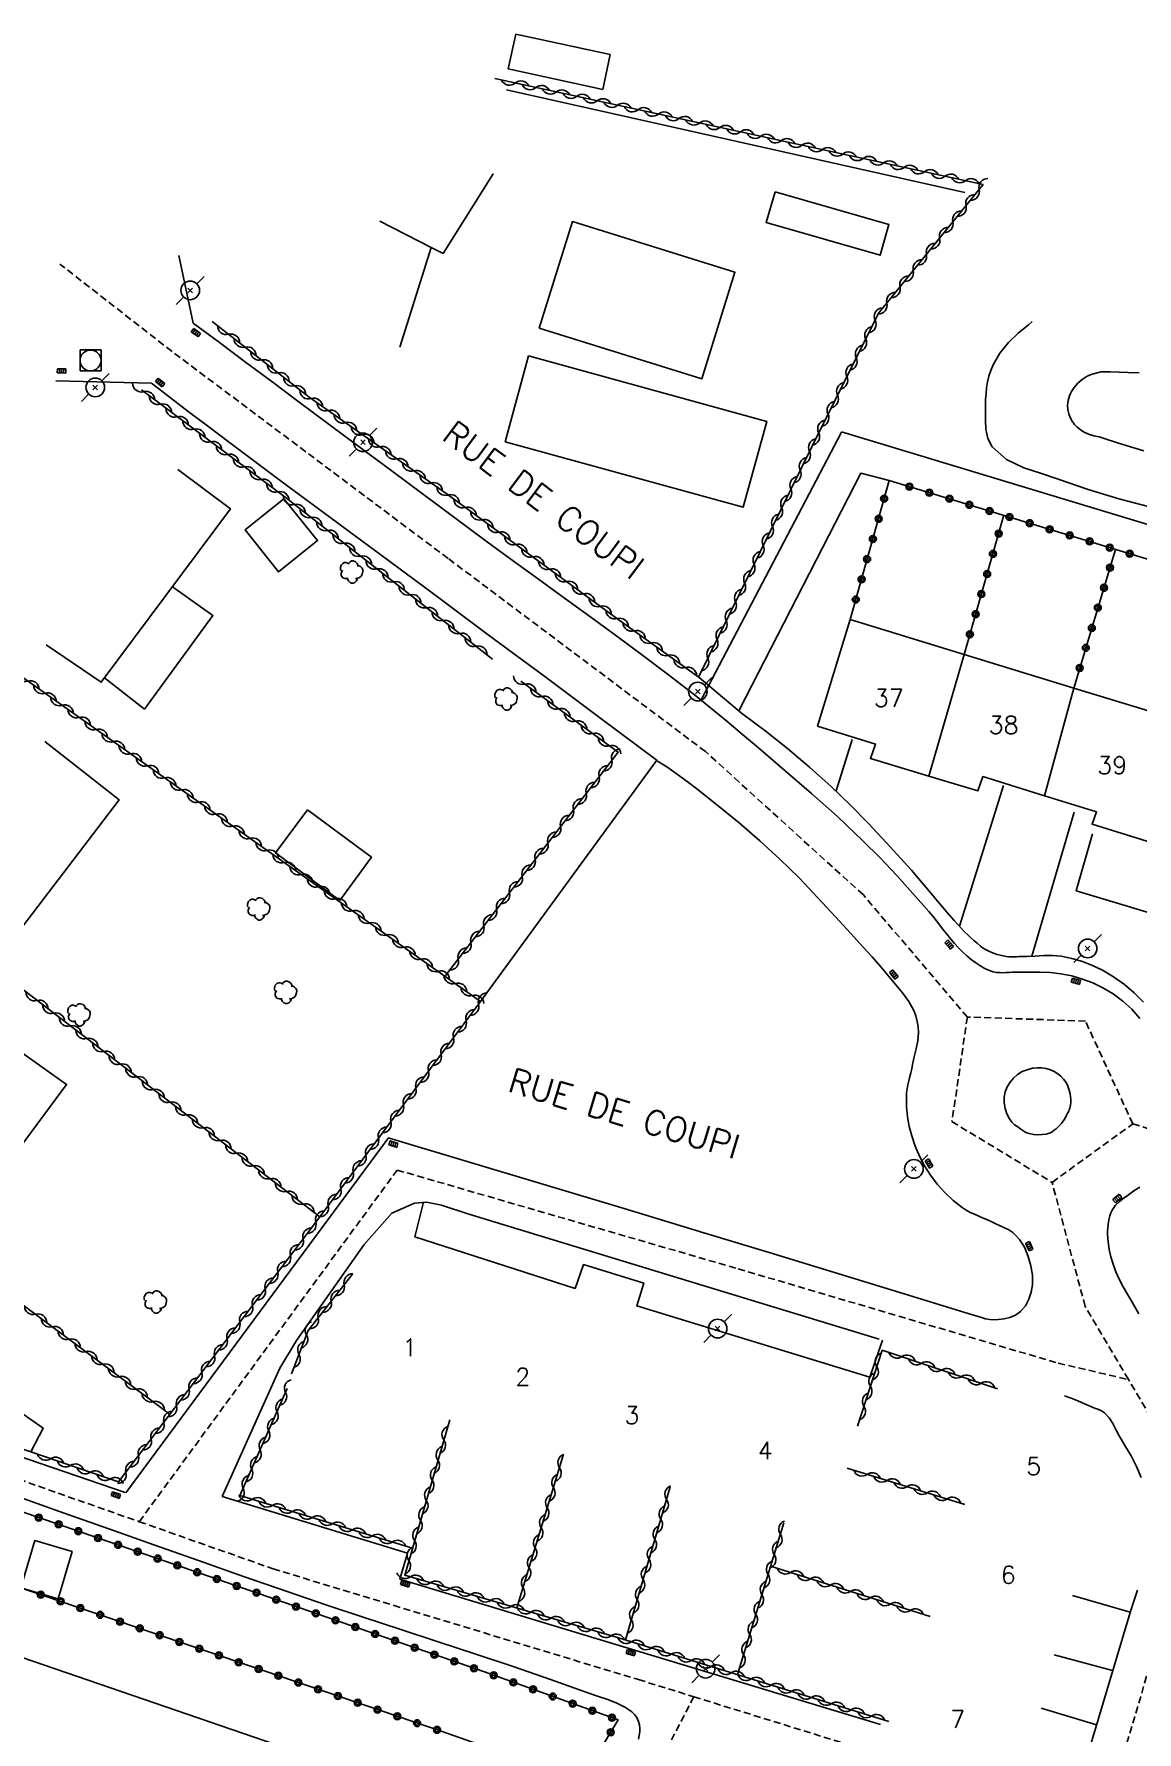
# Model space of a CAD drawing. Header units: millimetres. Extents: x 108019 to 109000, y 147057 to 148000.
# Drawn here: x 108788.8 to 108867.9, y 147486.6 to 147608.2 of the extents above; entities that cross this region are included whole.
import ezdxf
from ezdxf.enums import TextEntityAlignment as Align

# ---------------------------------------------------------------- set-up
doc = ezdxf.new("R2010")
doc.units = ezdxf.units.MM
doc.linetypes.add('DASHED', pattern=[0.75, 0.5, -0.25])
doc.layers.get('0').update_dxf_attribs({"linetype": 'CONTINUOUS'})
for name, color, linetype in [('W0001', 6, 'DASHED'), ('W0008', 7, 'CONTINUOUS'), ('W0014', 7, 'CONTINUOUS'), ('W0015', 2, 'CONTINUOUS'), ('W0017', 7, 'CONTINUOUS'), ('W0101', 7, 'CONTINUOUS'), ('W0104', 1, 'CONTINUOUS'), ('W0211', 2, 'CONTINUOUS'), ('W0214', 2, 'CONTINUOUS'), ('W0300', 7, 'CONTINUOUS'), ('W0310', 3, 'CONTINUOUS'), ('W0323', 7, 'CONTINUOUS'), ('W0330', 7, 'CONTINUOUS'), ('W0401', 7, 'CONTINUOUS'), ('W0420', 7, 'CONTINUOUS'), ('W0473', 7, 'CONTINUOUS'), ('W0989', 7, 'CONTINUOUS'), ('W0991', 7, 'CONTINUOUS'), ('W1102', 7, 'CONTINUOUS')]:
    doc.layers.add(name, color=color, linetype=linetype)
doc.styles.get("Standard").update_dxf_attribs({"font": 'romans.shx', "width": 0.85})

# ---------------------------------------------------------------- blocks, each defined once
blk = doc.blocks.new('T300')
for p, q in [((-0.8, 0.51), (-0.86, 0.34)), ((-0.86, 0.34), (-0.86, 0.17)), ((-0.86, 0.17), (-0.74, 0.06)), ((-0.69, 0.63), (-0.8, 0.51)), ((-0.8, -0.06), (-0.74, 0.06)), ((-0.74, 0.06), (-0.69, 0.11)), ((-0.57, 0.69), (-0.69, 0.63)), ((-0.46, 0.69), (-0.57, 0.69)), ((-0.29, 0.63), (-0.46, 0.69)), ((-0.29, 0.63), (-0.17, 0.74)), ((-0.23, 0.57), (-0.29, 0.63)), ((-0.17, 0.74), (-0.06, 0.8)), ((-0.06, 0.8), (0.06, 0.8)), ((0.06, 0.8), (0.23, 0.74)), ((0.23, 0.74), (0.34, 0.63)), ((0.34, 0.63), (0.4, 0.51)), ((0.46, 0.46), (0.34, 0.46)), ((0.4, 0.51), (0.4, 0.46)), ((0.57, 0.4), (0.46, 0.46)), ((0.57, 0.4), (0.69, 0.29)), ((0.69, 0.29), (0.74, 0.17)), ((0.74, 0.06), (0.69, -0.17)), ((0.74, 0.17), (0.74, 0.06)), ((-0.8, -0.17), (-0.8, -0.06)), ((-0.8, -0.23), (-0.8, -0.17)), ((-0.74, -0.34), (-0.8, -0.23)), ((-0.69, -0.4), (-0.74, -0.34)), ((-0.51, -0.46), (-0.69, -0.4)), ((-0.4, -0.46), (-0.51, -0.46)), ((-0.4, -0.46), (-0.34, -0.46)), ((-0.34, -0.46), (-0.34, -0.4)), ((-0.34, -0.51), (-0.34, -0.46)), ((-0.29, -0.63), (-0.34, -0.51)), ((-0.17, -0.74), (-0.29, -0.63)), ((-0.06, -0.8), (-0.17, -0.74)), ((0.06, -0.8), (-0.06, -0.8)), ((0.17, -0.74), (0.06, -0.8)), ((0.23, -0.69), (0.17, -0.74)), ((0.29, -0.46), (0.23, -0.46)), ((0.29, -0.63), (0.23, -0.69)), ((0.46, -0.4), (0.29, -0.46)), ((0.34, -0.51), (0.29, -0.63)), ((0.34, -0.51), (0.34, -0.46)), ((0.57, -0.34), (0.46, -0.4)), ((0.63, -0.29), (0.57, -0.34)), ((0.69, -0.17), (0.63, -0.29))]:
    blk.add_line(p, q)
blk = doc.blocks.new('T420')
for p, q in [((0.75, 0.75), (-0.75, 0.75)), ((-0.75, 0.75), (-0.75, -0.75)), ((0.75, 0.75), (0.75, -0.75)), ((0.75, -0.75), (-0.75, -0.75))]:
    blk.add_line(p, q)
blk.add_ellipse((0, 0), major_axis=(-0.53, 0.53), ratio=1, start_param=3.926991, end_param=10.210176)
blk = doc.blocks.new('T401')
for p, q in [((-0.3, 0.3), (0, 0.3)), ((-0.3, -0.25), (-0.3, 0.3)), ((-0.3, 0.15), (0, 0.15)), ((-0.3, 0), (0, 0)), ((0, 0.3), (0, -0.25)), ((-0.3, -0.15), (0, -0.15)), ((-0.3, -0.25), (-0.3, -0.3)), ((-0.3, -0.3), (0, -0.3)), ((0, -0.3), (0, -0.25))]:
    blk.add_line(p, q)
blk = doc.blocks.new('T473')
for p, q in [((-0.166667, 0.166667), (0.166667, -0.166667)), ((-0.166667, -0.166667), (0.166667, 0.166667)), ((0.500001, 0.500001), (1.000002, 1.000002)), ((-1.000002, -1.000002), (-0.500001, -0.500001))]:
    blk.add_line(p, q)
blk.add_ellipse((0, 0), major_axis=(0.471405, 0.471405), ratio=1, start_param=5.4977871438, end_param=11.780972451)
blk = doc.blocks.new('t323o')
at = {"color": 0, "linetype": 'Continuous'}
for radius in [0.25, 0.15]:
    blk.add_circle((0, 0), radius, dxfattribs=at)
blk = doc.blocks.new('t310o')
at = {"color": 0, "linetype": 'Continuous'}
for centre, start, end in [((-0.5, 0.38), 216.8699, 323.1304), ((0.5, -0.37), 36.8699, 143.1303)]:
    blk.add_arc(centre, 0.625, start, end, dxfattribs=at)

msp = doc.modelspace()

# ---------------------------------------------------------------- linework, layer by layer
at = {"layer": 'W0001'}
for points in [[(108855.72, 147537.77), (108848.27, 147546.51), (108836.96, 147556.78), (108818.52, 147570.61), (108798.74, 147585.43), (108790.71, 147591.69)], [(108855.72, 147537.77), (108854.62, 147530.28), (108861.79, 147525.93)], [(108867.57, 147530.12), (108864.18, 147537.48), (108855.72, 147537.77)], [(108861.79, 147525.93), (108867.57, 147530.12)], [(108867.57, 147530.12), (108887.18, 147523.95), (108920.6, 147513.32), (108951.45, 147504.3), (108965.35, 147500.03), (108956.63, 147468.45), (108949.62, 147445.96), (108944.86, 147430.79), (108923.21, 147437.27), (108899.5, 147444.14), (108900.08, 147445.42)], [(108796.39, 147501.63), (108814.87, 147526.81), (108839.29, 147519.74), (108862.23, 147512.98), (108867.26, 147511.81)], [(108867.26, 147511.81), (108864.16, 147517.05), (108861.79, 147525.93)], [(108737.84, 147522.52), (108743.48, 147520.36), (108758.24, 147515.14), (108782.1, 147506.65), (108796.39, 147501.63)], [(108872.3, 147503.3), (108867.26, 147511.81)], [(108865.47, 147480), (108872.3, 147503.3)], [(108796.39, 147501.63), (108805.98, 147498.25), (108832.15, 147490.32), (108836.12, 147489.09)], [(108815.58, 147441.7), (108821.48, 147461.19), (108831.75, 147480.67), (108836.12, 147489.09)], [(108836.12, 147489.09), (108865.47, 147480)]]:
    msp.add_lwpolyline(points, dxfattribs=at)
at = {"layer": 'W0008'}
for points in [[(108800.25, 147587.47), (108799.23, 147592.31)], [(108833.53, 147556.1), (108834.25, 147555.63), (108834.95, 147555.14), (108835.65, 147554.63), (108836.34, 147554.11), (108837.87, 147552.9), (108839.38, 147551.67), (108840.85, 147550.4), (108842.29, 147549.08), (108843.67, 147547.73), (108844.99, 147546.33), (108846.3, 147544.91), (108847.6, 147543.49), (108848.24, 147542.79), (108848.89, 147542.09), (108849.52, 147541.37), (108850.13, 147540.64), (108850.6, 147540.07), (108851.08, 147539.5), (108851.52, 147538.89), (108851.88, 147538.23), (108852.02, 147537.85), (108852.13, 147537.46), (108852.19, 147537.06), (108852.21, 147536.66), (108852.18, 147536.07), (108852.06, 147535.49), (108851.92, 147534.93), (108851.79, 147534.36), (108851.74, 147534.07), (108851.67, 147533.78), (108851.6, 147533.5), (108851.52, 147533.21), (108851.46, 147532.92), (108851.4, 147532.63), (108851.36, 147532.33), (108851.35, 147532.04), (108851.36, 147531.33), (108851.43, 147530.63), (108851.56, 147529.94), (108851.74, 147529.26), (108851.99, 147528.52), (108852.3, 147527.8), (108852.66, 147527.11), (108853.07, 147526.45), (108853.57, 147525.8), (108854.11, 147525.2), (108854.71, 147524.64), (108855.35, 147524.14), (108855.63, 147523.95), (108855.93, 147523.78), (108856.23, 147523.64), (108856.54, 147523.5), (108856.85, 147523.37), (108857.16, 147523.24), (108857.47, 147523.11), (108857.77, 147522.96), (108858.08, 147522.82), (108858.39, 147522.68), (108858.7, 147522.53), (108858.98, 147522.33), (108859.23, 147522.1), (108859.46, 147521.84), (108859.66, 147521.55), (108859.83, 147521.24), (108860.09, 147520.62), (108860.28, 147519.96), (108860.39, 147519.28), (108860.38, 147518.59), (108860.29, 147518.07), (108860.13, 147517.57), (108859.88, 147517.09), (108859.53, 147516.68), (108859.17, 147516.43), (108858.77, 147516.26), (108858.35, 147516.16), (108857.93, 147516.11), (108857.63, 147516.09), (108857.32, 147516.11), (108857.02, 147516.16), (108856.73, 147516.26)], [(108814.25, 147529.11), (108795.42, 147503.69)], [(108855.55, 147516.61), (108850.88, 147518.05), (108846.2, 147519.48), (108841.53, 147520.9), (108836.85, 147522.32), (108831.2, 147524.03), (108825.54, 147525.73), (108819.88, 147527.42), (108814.22, 147529.11)], [(108868, 147516.52), (108867.72, 147517.02), (108867.44, 147517.51), (108867.15, 147518), (108866.87, 147518.5), (108866.61, 147519), (108866.37, 147519.52), (108866.17, 147520.06), (108866.01, 147520.59), (108865.88, 147521.13), (108865.8, 147521.68), (108865.77, 147522.23), (108865.77, 147522.45), (108865.78, 147522.67), (108865.8, 147522.89), (108865.83, 147523.11), (108865.87, 147523.33), (108865.93, 147523.54), (108866, 147523.75), (108866.1, 147523.95), (108866.34, 147524.29), (108866.63, 147524.57), (108866.95, 147524.81), (108867.27, 147525.04), (108867.66, 147525.32), (108868.07, 147525.59)], [(108802.33, 147503.43), (108806.47, 147512.62), (108807.65, 147514.61), (108812.5, 147521.48), (108814.48, 147523.72), (108816.11, 147524.43), (108816.98, 147524.52), (108818.04, 147524.29), (108819.94, 147523.68)], [(108819.94, 147523.68), (108849.41, 147514.7)], [(108795.39, 147503.72), (108788.41, 147506.1), (108781.44, 147508.51), (108774.47, 147510.93), (108767.51, 147513.36), (108761.74, 147515.39), (108755.97, 147517.44), (108750.21, 147519.49), (108744.45, 147521.56)], [(108856.73, 147516.26), (108855.55, 147516.61)], [(108862.68, 147510.65), (108863.16, 147510.47), (108863.64, 147510.28), (108864.11, 147510.07), (108864.58, 147509.87), (108864.83, 147509.77), (108865.08, 147509.68), (108865.33, 147509.57), (108865.55, 147509.42), (108865.88, 147509.06), (108866.14, 147508.65), (108866.36, 147508.23), (108866.58, 147507.82), (108867.01, 147507.09), (108867.45, 147506.35), (108867.84, 147505.59), (108868.17, 147504.8)], [(108787.8, 147503.39), (108791.01, 147502.25), (108794.22, 147501.11), (108797.43, 147499.97), (108800.64, 147498.84), (108803.85, 147497.71), (108807.07, 147496.6), (108809.75, 147495.68), (108812.43, 147494.79), (108815.12, 147493.91), (108817.81, 147493.03), (108820.5, 147492.15), (108823.19, 147491.25), (108825.86, 147490.33), (108828.53, 147489.37), (108829.21, 147489.14), (108829.89, 147488.92), (108830.57, 147488.65), (108831.22, 147488.32), (108831.45, 147488.17), (108831.69, 147488), (108831.9, 147487.8), (108832.07, 147487.56), (108832.17, 147487.33), (108832.23, 147487.08), (108832.25, 147486.82), (108832.25, 147486.57), (108832.17, 147486.06)], [(108849.49, 147487.11), (108815.06, 147497.52), (108815.6, 147499.37), (108802.33, 147503.43)], [(108867.9, 147496.73), (108867.65, 147495.93), (108867.38, 147495.13)], [(108867.38, 147495.13), (108864.01, 147483.86)]]:
    msp.add_lwpolyline(points, dxfattribs=at)
at = {"layer": 'W0014'}
for points in [[(108868.09, 147537.67), (108867.51, 147538.33), (108866.87, 147538.91), (108866.16, 147539.42), (108865.43, 147539.87), (108864.71, 147540.22), (108863.97, 147540.49), (108863.21, 147540.71), (108862.43, 147540.87), (108861.67, 147540.96), (108860.91, 147540.99), (108860.14, 147540.98), (108859.38, 147540.98), (108859.16, 147540.98), (108858.93, 147540.98), (108858.71, 147540.96), (108858.48, 147540.95), (108858.25, 147540.94), (108858.02, 147540.95), (108857.79, 147540.97), (108857.57, 147541.01), (108857.23, 147541.12), (108856.92, 147541.28), (108856.62, 147541.45), (108856.33, 147541.64), (108856, 147541.89), (108855.68, 147542.15), (108855.38, 147542.43), (108855.09, 147542.72), (108854.8, 147543.03), (108854.53, 147543.35), (108854.27, 147543.67), (108854.01, 147544), (108853.75, 147544.34), (108853.5, 147544.67), (108853.24, 147545), (108852.97, 147545.32), (108851.82, 147546.62), (108850.66, 147547.91), (108849.47, 147549.17), (108848.24, 147550.4), (108846.42, 147552.12), (108844.55, 147553.78), (108842.66, 147555.41), (108840.76, 147557.04), (108839.62, 147558.01), (108838.48, 147558.97), (108837.33, 147559.92), (108836.16, 147560.85), (108834.32, 147562.27), (108832.47, 147563.67), (108830.61, 147565.04), (108828.74, 147566.41), (108826.86, 147567.77), (108824.99, 147569.13), (108823.11, 147570.49), (108821.25, 147571.86), (108817.87, 147574.36), (108814.5, 147576.87), (108811.13, 147579.37), (108807.76, 147581.88), (108805.88, 147583.28), (108804, 147584.67), (108802.13, 147586.07), (108800.25, 147587.47)], [(108790.42, 147583.34), (108797.24, 147583.17)], [(108797.27, 147583.17), (108798.64, 147582.12), (108800, 147581.07), (108801.38, 147580.03), (108802.75, 147578.99), (108804.57, 147577.63), (108806.39, 147576.27), (108808.22, 147574.91), (108810.05, 147573.56), (108811.88, 147572.21), (108813.71, 147570.86), (108815.54, 147569.51), (108817.37, 147568.16), (108821.4, 147565.15), (108825.44, 147562.15), (108829.47, 147559.14), (108833.5, 147556.13)], [(108846.71, 147579.66), (108836.64, 147560.49)], [(108846.71, 147579.67), (108885.22, 147568.03), (108885.46, 147567.73), (108885.49, 147567.13), (108885.07, 147565.07), (108883.37, 147558.85), (108882.77, 147556.49)], [(108839.38, 147559.75), (108848.08, 147576.71), (108850.13, 147576.2)], [(108839.53, 147559.52), (108836.5, 147562.09)], [(108868.34, 147538.84), (108867.68, 147539.51), (108866.97, 147540.11), (108866.2, 147540.65), (108865.4, 147541.13), (108864.69, 147541.47), (108863.96, 147541.75), (108863.21, 147541.96), (108862.44, 147542.12), (108861.82, 147542.18), (108861.2, 147542.17), (108860.58, 147542.13), (108859.96, 147542.11), (108859.78, 147542.11), (108859.6, 147542.1), (108859.42, 147542.1), (108859.24, 147542.09), (108859.06, 147542.08), (108858.88, 147542.08), (108858.69, 147542.09), (108858.51, 147542.11), (108858.18, 147542.17), (108857.85, 147542.26), (108857.52, 147542.36), (108857.21, 147542.5), (108856.93, 147542.66), (108856.67, 147542.85), (108856.43, 147543.05), (108856.18, 147543.26), (108855.95, 147543.46), (108855.73, 147543.67), (108855.52, 147543.88), (108855.31, 147544.1), (108854.77, 147544.68), (108854.25, 147545.27), (108853.74, 147545.87), (108853.24, 147546.47), (108852.74, 147547.08), (108852.23, 147547.68), (108851.72, 147548.28), (108851.2, 147548.86), (108849.93, 147550.25), (108848.65, 147551.62), (108847.33, 147552.97), (108845.97, 147554.27), (108844.42, 147555.66), (108842.83, 147556.99), (108841.2, 147558.28), (108839.53, 147559.52)], [(108833.47, 147556.16), (108820.84, 147538.89)]]:
    msp.add_lwpolyline(points, dxfattribs=at)
at = {"layer": 'W0015'}
msp.add_lwpolyline([(108861.39, 147529.39), (108861.51, 147529.42), (108861.61, 147529.46), (108861.72, 147529.51), (108861.82, 147529.57), (108861.95, 147529.66), (108862.09, 147529.77), (108862.21, 147529.88), (108862.33, 147530), (108862.46, 147530.14), (108862.57, 147530.3), (108862.68, 147530.46), (108862.78, 147530.63), (108862.83, 147530.73), (108862.88, 147530.83), (108862.93, 147530.92), (108862.98, 147531.02), (108863.02, 147531.13), (108863.06, 147531.23), (108863.09, 147531.34), (108863.11, 147531.45), (108863.13, 147531.65), (108863.13, 147531.86), (108863.12, 147532.06), (108863.08, 147532.26), (108863.01, 147532.54), (108862.91, 147532.81), (108862.79, 147533.08), (108862.62, 147533.32), (108862.43, 147533.53), (108862.2, 147533.71), (108861.95, 147533.86), (108861.69, 147533.98), (108861.37, 147534.08), (108861.05, 147534.13), (108860.72, 147534.14), (108860.39, 147534.1), (108860.01, 147534), (108859.66, 147533.86), (108859.32, 147533.66), (108859.03, 147533.4), (108858.78, 147533.11), (108858.58, 147532.78), (108858.44, 147532.42), (108858.37, 147532.04), (108858.36, 147531.63), (108858.42, 147531.23), (108858.55, 147530.84), (108858.73, 147530.47), (108858.9, 147530.25), (108859.11, 147530.06), (108859.33, 147529.9), (108859.55, 147529.75), (108859.69, 147529.65), (108859.84, 147529.56), (108859.99, 147529.48), (108860.15, 147529.42), (108860.46, 147529.36), (108860.77, 147529.33), (108861.08, 147529.35)], close=True, dxfattribs=at)
at = {"layer": 'W0017'}
for points in [[(108847.46, 147557.65), (108846.33, 147553.97)], [(108858.31, 147554.36), (108855.15, 147544.27)], [(108863.38, 147552.45), (108860.33, 147542.12)], [(108864.69, 147550.89), (108863.51, 147546.81), (108871, 147544.57), (108872.24, 147548.68)], [(108816.13, 147522.04), (108816.75, 147524.5)], [(108816.13, 147522.04), (108827.62, 147518.34), (108828.22, 147520.04), (108832.54, 147518.71), (108832.03, 147517.08), (108848.74, 147511.97), (108849.64, 147514.63)], [(108863.26, 147496.35), (108867.39, 147495.15)], [(108861.93, 147492.1), (108866.13, 147490.96)], [(108861, 147488.27), (108864.97, 147487.07)]]:
    msp.add_lwpolyline(points, dxfattribs=at)
at = {"layer": 'W0101'}
for points in [[(108815.07, 147585.75), (108817.3, 147592.89), (108813.63, 147594.76), (108813.63, 147594.76), (108813.63, 147594.76)], [(108799.15, 147576.97), (108802.92, 147574.16), (108793.67, 147561.74), (108789.72, 147564.42)], [(108852.97, 147555.02), (108848.77, 147556.29), (108849.13, 147557.32), (108844.99, 147558.6), (108847.32, 147566.23)], [(108847.32, 147566.23), (108855.49, 147563.73)], [(108855.49, 147563.73), (108863.34, 147561.33)], [(108863.34, 147561.33), (108871.21, 147558.93)], [(108783.19, 147547.12), (108787.67, 147543.77), (108794.96, 147553.32), (108789.62, 147557.5)], [(108861.24, 147553.62), (108856.84, 147554.99), (108856.48, 147553.96), (108852.97, 147555.02)], [(108868.88, 147550.27), (108864.66, 147551.59), (108864.97, 147552.47), (108861.24, 147553.62)]]:
    msp.add_lwpolyline(points, dxfattribs=at)
at = {"layer": 'W0104'}
for points in [[(108823.37, 147608.17), (108830.14, 147606.7), (108829.6, 147604.2), (108822.83, 147605.67)], [(108841.94, 147596.86), (108850.1, 147594.52), (108849.47, 147592.32), (108841.31, 147594.67)], [(108825.05, 147587.1), (108836.69, 147583.47), (108839.07, 147591.11), (108827.43, 147594.74)], [(108822.6, 147578.97), (108839.67, 147574.28), (108841.36, 147580.43), (108824.29, 147585.12)], [(108806.76, 147574.88), (108809.15, 147571.89), (108806.36, 147569.66), (108803.97, 147572.65)], [(108808.44, 147552.62), (108813.04, 147549.21), (108810.75, 147546.11), (108806.15, 147549.52)], [(108788.62, 147506.63), (108780.22, 147509.41), (108782.71, 147513.07), (108789.51, 147508.32)], [(108790.59, 147496.11), (108791.58, 147499.49), (108788.9, 147500.28), (108787.91, 147496.89)]]:
    msp.add_lwpolyline(points, close=True, dxfattribs=at)
for points in [[(108818.17, 147592.44), (108821.75, 147598.16), (108821.75, 147598.16), (108821.75, 147598.16)], [(108818.17, 147592.44), (108817.3, 147592.89)], [(108796.77, 147559.82), (108801.67, 147566.52), (108798.76, 147568.58)], [(108796.77, 147559.82), (108793.9, 147562.05)], [(108784.52, 147523.97), (108791.18, 147532.95), (108787.7, 147535.42)]]:
    msp.add_lwpolyline(points, dxfattribs=at)
at = {"layer": 'W0211'}
msp.add_lwpolyline([(108868.37, 147578.31), (108867.42, 147578.61), (108866.47, 147578.9), (108865.53, 147579.2), (108865.16, 147579.31), (108864.78, 147579.4), (108864.4, 147579.52), (108864.05, 147579.68), (108863.81, 147579.84), (108863.59, 147580.01), (108863.4, 147580.21), (108863.23, 147580.44), (108863.09, 147580.7), (108862.98, 147580.98), (108862.91, 147581.28), (108862.9, 147581.58), (108862.91, 147581.76), (108862.94, 147581.93), (108862.98, 147582.1), (108863.04, 147582.26), (108863.11, 147582.42), (108863.19, 147582.57), (108863.28, 147582.71), (108863.38, 147582.86), (108863.64, 147583.16), (108863.95, 147583.43), (108864.3, 147583.66), (108864.67, 147583.82), (108865.3, 147583.97), (108865.95, 147583.98), (108866.59, 147583.95), (108867.21, 147583.92), (108868.04, 147583.91)], dxfattribs=at)
at = {"layer": 'W0214'}
msp.add_lwpolyline([(108868.77, 147574.3), (108866.57, 147574.89), (108864.38, 147575.54), (108862.23, 147576.3), (108861.04, 147576.7), (108859.77, 147577.09), (108858.53, 147577.69), (108857.51, 147578.61), (108857.19, 147579.21), (108857.05, 147579.87), (108857.03, 147580.52), (108857.02, 147581.15), (108857.02, 147581.57), (108857.03, 147581.99), (108857.06, 147582.41), (108857.1, 147582.83), (108857.17, 147583.25), (108857.27, 147583.67), (108857.4, 147584.08), (108857.56, 147584.47), (108858.05, 147585.32), (108858.66, 147586.07), (108859.35, 147586.74), (108860.1, 147587.35), (108860.37, 147587.59)], dxfattribs=at)
at = {"layer": 'W0300'}
msp.add_lwpolyline([(108822.71, 147604.16), (108855.54, 147596.83)], dxfattribs=at)
at = {"layer": 'W0310'}
for points in [[(108856.86, 147597.39), (108821.87, 147604.98)], [(108836.46, 147562.12), (108845.31, 147580.11), (108849.39, 147588.2), (108856.86, 147597.39)], [(108801.61, 147587.58), (108808.56, 147582.16), (108818.44, 147575.21), (108830.78, 147566.19), (108836.5, 147562.09)], [(108821.71, 147563.4), (108806.85, 147574.99), (108796.54, 147582.69)], [(108779.83, 147567.88), (108820.84, 147538.89)], [(108818.33, 147540.74), (108830.7, 147556.75), (108823.73, 147561.83)], [(108770.03, 147553.51), (108809.32, 147523.46)], [(108759.02, 147538.7), (108798.04, 147509.74), (108798.58, 147509.31)], [(108820.84, 147538.89), (108808.82, 147522.79), (108794.91, 147504.48), (108788.62, 147506.63)], [(108811.66, 147519.35), (108808.5, 147515.33), (108807.29, 147512.21)], [(108849.61, 147513.92), (108847.85, 147508.46)], [(108849.61, 147513.92), (108857.88, 147511.15)], [(108806.99, 147511.16), (108803.6, 147503.5), (108815.96, 147499.73)], [(108850.09, 147487.33), (108830.65, 147493.33), (108815.41, 147497.8), (108818.63, 147508.92)], [(108826.79, 147506.47), (108823.45, 147495.45)], [(108847.1, 147505.45), (108855.55, 147502.87)], [(108834.43, 147504.12), (108831.22, 147493.16)], [(108842.57, 147501.54), (108839.25, 147490.68)], [(108853.06, 147494.83), (108841.62, 147498.45)]]:
    msp.add_lwpolyline(points, dxfattribs=at)
at = {"layer": 'W0323'}
for points in [[(108850.13, 147576.2), (108847.32, 147566.23)], [(108850.13, 147576.2), (108882.37, 147566.38), (108879.41, 147556.42)], [(108858.32, 147573.64), (108855.49, 147563.73)], [(108866.34, 147571.26), (108863.34, 147561.33)], [(108807.93, 147448.83), (108810.41, 147453.08), (108812.57, 147457.13), (108813.89, 147461.85), (108761.89, 147478.66), (108775.54, 147496.41), (108781.77, 147504.48), (108800.81, 147497.92), (108821.12, 147490.87), (108830.7, 147487.43), (108828.08, 147483.1), (108818.02, 147486.62), (108790.77, 147495.92), (108778.26, 147500.17)]]:
    msp.add_lwpolyline(points, dxfattribs=at)
at = {"layer": 'W0330'}
msp.add_lwpolyline([(108816.37, 147482.17), (108775.4, 147496.22)], dxfattribs=at)
at = {"layer": 'W1102'}
for points in [[(108852.97, 147555.02), (108855.49, 147563.73)], [(108861.24, 147553.62), (108863.34, 147561.33)]]:
    msp.add_lwpolyline(points, dxfattribs=at)

# ---------------------------------------------------------------- block references
at = {"layer": 'W0300'}
for p in [(108811.66, 147569.63), (108822.73, 147560.54), (108805, 147545.51), (108806.93, 147539.53), (108792.13, 147537.92), (108797.61, 147517.36)]:
    msp.add_blockref('T300', p, dxfattribs=at)
at = {"layer": 'W0310'}
for p, rotation in [((108823.33, 147604.66), 167.7711238333737), ((108823.33, 147604.66), 167.7711238338833), ((108824.8, 147604.34), 167.7711238333737), ((108824.8, 147604.34), 167.7711238338833), ((108826.26, 147604.02), 167.7711238333737), ((108826.26, 147604.02), 167.7711238338833), ((108827.73, 147603.71), 167.7711238333737), ((108827.73, 147603.71), 167.7711238338833), ((108829.2, 147603.39), 167.7711238333737), ((108829.2, 147603.39), 167.7711238338833), ((108830.66, 147603.07), 167.7711238333737), ((108830.66, 147603.07), 167.7711238338833), ((108832.13, 147602.75), 167.7711238333737), ((108832.13, 147602.75), 167.7711238338833), ((108833.59, 147602.44), 167.7711238333737), ((108833.59, 147602.44), 167.7711238338833), ((108835.06, 147602.12), 167.7711238333737), ((108835.06, 147602.12), 167.7711238338833), ((108836.53, 147601.8), 167.7711238333737), ((108836.53, 147601.8), 167.7711238338833), ((108837.99, 147601.48), 167.7711238333737), ((108837.99, 147601.48), 167.7711238338833), ((108839.46, 147601.17), 167.7711238333737), ((108839.46, 147601.17), 167.7711238338833), ((108840.92, 147600.85), 167.7711238333737), ((108840.92, 147600.85), 167.7711238338833), ((108842.39, 147600.53), 167.7711238333737), ((108842.39, 147600.53), 167.7711238338833), ((108843.86, 147600.21), 167.7711238333737), ((108843.86, 147600.21), 167.7711238338833), ((108845.32, 147599.89), 167.7711238333737), ((108845.32, 147599.89), 167.7711238338833), ((108846.79, 147599.58), 167.7711238333737), ((108846.79, 147599.58), 167.7711238338833), ((108848.25, 147599.26), 167.7711238333737), ((108848.25, 147599.26), 167.7711238338833), ((108849.72, 147598.94), 167.7711238333737), ((108849.72, 147598.94), 167.7711238338833), ((108851.19, 147598.62), 167.7711238333737), ((108851.19, 147598.62), 167.7711238338833), ((108852.65, 147598.31), 167.7711238333737), ((108852.65, 147598.31), 167.7711238338833), ((108854.12, 147597.99), 167.7711238333737), ((108854.12, 147597.99), 167.7711238338833), ((108855.58, 147597.67), 167.7711238333737), ((108855.58, 147597.67), 167.7711238338833), ((108856.57, 147597.04), 50.9239722119161), ((108856.57, 147597.04), 50.92397221242508), ((108855.63, 147595.88), 50.9239722119161), ((108855.63, 147595.88), 50.92397221242508), ((108854.68, 147594.72), 50.9239722119161), ((108854.68, 147594.72), 50.92397221242508), ((108853.74, 147593.55), 50.9239722119161), ((108853.74, 147593.55), 50.92397221242508), ((108852.79, 147592.39), 50.9239722119161), ((108852.79, 147592.39), 50.92397221242508), ((108851.85, 147591.22), 50.9239722119161), ((108851.85, 147591.22), 50.92397221242508), ((108850.9, 147590.06), 50.9239722119161), ((108850.9, 147590.06), 50.92397221242508), ((108849.96, 147588.89), 50.9239722119161), ((108849.96, 147588.89), 50.92397221242508), ((108849.12, 147587.66), 63.21999873869399), ((108849.12, 147587.66), 63.21999873822459), ((108802.79, 147586.66), 322.063490092396), ((108802.79, 147586.66), 322.0634900916084), ((108848.44, 147586.32), 63.21999873869399), ((108848.44, 147586.32), 63.21999873822459), ((108803.97, 147585.74), 322.063490092396), ((108803.97, 147585.74), 322.0634900916084), ((108805.16, 147584.82), 322.063490092396), ((108805.16, 147584.82), 322.0634900916084), ((108847.77, 147584.98), 63.21999873869399), ((108847.77, 147584.98), 63.21999873822459), ((108806.34, 147583.9), 322.063490092396), ((108806.34, 147583.9), 322.0634900916084), ((108847.09, 147583.64), 63.21999873869399), ((108847.09, 147583.64), 63.21999873822459), ((108796.71, 147582.56), 143.257477563177), ((108796.71, 147582.56), 143.2574775636406), ((108807.52, 147582.97), 322.063490092396), ((108807.52, 147582.97), 322.0634900916084), ((108846.42, 147582.3), 63.21999873869399), ((108846.42, 147582.3), 63.21999873822459), ((108797.91, 147581.66), 143.257477563177), ((108797.91, 147581.66), 143.2574775636406), ((108808.71, 147582.06), 324.846696425358), ((108808.71, 147582.06), 324.8466964245166), ((108809.94, 147581.2), 324.846696425358), ((108809.94, 147581.2), 324.8466964245166), ((108845.74, 147580.96), 63.21999873869399), ((108845.74, 147580.96), 63.21999873822459), ((108799.11, 147580.76), 143.257477563177), ((108799.11, 147580.76), 143.2574775636406), ((108811.16, 147580.33), 324.846696425358), ((108811.16, 147580.33), 324.8466964245166), ((108800.31, 147579.87), 143.257477563177), ((108800.31, 147579.87), 143.2574775636406), ((108801.51, 147578.97), 143.257477563177), ((108801.51, 147578.97), 143.2574775636406), ((108812.39, 147579.47), 324.846696425358), ((108812.39, 147579.47), 324.8466964245166), ((108845.07, 147579.62), 63.81844898246695), ((108845.07, 147579.62), 63.81844898277109), ((108802.72, 147578.07), 143.257477563177), ((108802.72, 147578.07), 143.2574775636406), ((108813.62, 147578.6), 324.846696425358), ((108813.62, 147578.6), 324.8466964245166), ((108814.84, 147577.74), 324.846696425358), ((108814.84, 147577.74), 324.8466964245166), ((108844.41, 147578.28), 63.81844898246695), ((108844.41, 147578.28), 63.81844898277109), ((108803.92, 147577.17), 143.257477563177), ((108803.92, 147577.17), 143.2574775636406), ((108816.07, 147576.88), 324.846696425358), ((108816.07, 147576.88), 324.8466964245166), ((108843.75, 147576.93), 63.81844898246695), ((108843.75, 147576.93), 63.81844898277109), ((108805.12, 147576.28), 143.257477563177), ((108805.12, 147576.28), 143.2574775636406), ((108806.32, 147575.38), 143.257477563177), ((108806.32, 147575.38), 143.2574775636406), ((108817.3, 147576.01), 324.846696425358), ((108817.3, 147576.01), 324.8466964245166), ((108818.52, 147575.15), 323.8378567127172), ((108818.52, 147575.15), 323.8378567126771), ((108843.08, 147575.58), 63.81844898246695), ((108843.08, 147575.58), 63.81844898277109), ((108807.51, 147574.47), 142.0703613552421), ((108807.51, 147574.47), 142.0703613560282), ((108819.73, 147574.26), 323.8378567127172), ((108819.73, 147574.26), 323.8378567126771), ((108842.42, 147574.24), 63.81844898246695), ((108842.42, 147574.24), 63.81844898277109), ((108808.7, 147573.55), 142.0703613552421), ((108808.7, 147573.55), 142.0703613560282), ((108820.94, 147573.38), 323.8378567127172), ((108820.94, 147573.38), 323.8378567126771), ((108841.76, 147572.89), 63.81844898246695), ((108841.76, 147572.89), 63.81844898277109), ((108809.88, 147572.62), 142.0703613552421), ((108809.88, 147572.62), 142.0703613560282), ((108811.06, 147571.7), 142.0703613552421), ((108811.06, 147571.7), 142.0703613560282), ((108822.15, 147572.49), 323.8378567127172), ((108822.15, 147572.49), 323.8378567126771), ((108823.36, 147571.61), 323.8378567127172), ((108823.36, 147571.61), 323.8378567126771), ((108841.1, 147571.54), 63.81844898246695), ((108841.1, 147571.54), 63.81844898277109), ((108812.25, 147570.78), 142.0703613552421), ((108812.25, 147570.78), 142.0703613560282), ((108824.58, 147570.72), 323.8378567127172), ((108824.58, 147570.72), 323.8378567126771), ((108840.44, 147570.2), 63.81844898246695), ((108840.44, 147570.2), 63.81844898277109), ((108813.43, 147569.86), 142.0703613552421), ((108813.43, 147569.86), 142.0703613560282), ((108825.79, 147569.84), 323.8378567127172), ((108825.79, 147569.84), 323.8378567126771), ((108839.77, 147568.85), 63.81844898246695), ((108839.77, 147568.85), 63.81844898277109), ((108814.61, 147568.94), 142.0703613552421), ((108814.61, 147568.94), 142.0703613560282), ((108815.8, 147568.01), 142.0703613552421), ((108815.8, 147568.01), 142.0703613560282), ((108827, 147568.95), 323.8378567127172), ((108827, 147568.95), 323.8378567126771), ((108828.21, 147568.07), 323.8378567127172), ((108828.21, 147568.07), 323.8378567126771), ((108816.98, 147567.09), 142.0703613552421), ((108816.98, 147567.09), 142.0703613560282), ((108829.42, 147567.18), 323.8378567127172), ((108829.42, 147567.18), 323.8378567126771), ((108839.11, 147567.51), 63.81844898246695), ((108839.11, 147567.51), 63.81844898277109), ((108818.16, 147566.17), 142.0703613552421), ((108818.16, 147566.17), 142.0703613560282), ((108830.63, 147566.3), 323.8378567127172), ((108830.63, 147566.3), 323.8378567126771), ((108831.85, 147565.42), 324.3733066238062), ((108831.85, 147565.42), 324.3733066232164), ((108838.45, 147566.16), 63.81844898246695), ((108838.45, 147566.16), 63.81844898277109), ((108819.35, 147565.25), 142.0703613552421), ((108819.35, 147565.25), 142.0703613560282), ((108820.53, 147564.33), 142.0703613552421), ((108820.53, 147564.33), 142.0703613560282), ((108833.07, 147564.55), 324.3733066238062), ((108833.07, 147564.55), 324.3733066232164), ((108837.79, 147564.81), 63.81844898246695), ((108837.79, 147564.81), 63.81844898277109), ((108834.29, 147563.67), 324.3733066238062), ((108834.29, 147563.67), 324.3733066232164), ((108837.13, 147563.47), 63.81844898246695), ((108837.13, 147563.47), 63.81844898277109), ((108788.4, 147561.82), 324.7478657118174), ((108788.4, 147561.82), 324.7478657108116), ((108835.51, 147562.8), 324.3733066238062), ((108835.51, 147562.8), 324.3733066232164), ((108789.63, 147560.95), 324.7478657118174), ((108789.63, 147560.95), 324.7478657108116), ((108824.02, 147561.62), 143.9203846500185), ((108824.02, 147561.62), 143.9203846509308), ((108825.23, 147560.73), 143.9203846500185), ((108825.23, 147560.73), 143.9203846509308), ((108790.85, 147560.09), 324.7478657118174), ((108790.85, 147560.09), 324.7478657108116), ((108826.45, 147559.85), 143.9203846500185), ((108826.45, 147559.85), 143.9203846509308), ((108792.08, 147559.22), 324.7478657118174), ((108792.08, 147559.22), 324.7478657108116), ((108793.3, 147558.36), 324.7478657118174), ((108793.3, 147558.36), 324.7478657108116), ((108827.66, 147558.96), 143.9203846500185), ((108827.66, 147558.96), 143.9203846509308), ((108828.87, 147558.08), 143.9203846500185), ((108828.87, 147558.08), 143.9203846509308), ((108794.53, 147557.49), 324.7478657118174), ((108794.53, 147557.49), 324.7478657108116), ((108830.08, 147557.2), 143.9203846500185), ((108830.08, 147557.2), 143.9203846509308), ((108795.75, 147556.62), 324.7478657118174), ((108795.75, 147556.62), 324.7478657108116), ((108796.98, 147555.76), 324.7478657118174), ((108796.98, 147555.76), 324.7478657108116), ((108830.25, 147556.17), 52.29812085627293), ((108830.25, 147556.17), 52.29812085655326), ((108798.2, 147554.89), 324.7478657118174), ((108798.2, 147554.89), 324.7478657108116), ((108829.34, 147554.98), 52.29812085627293), ((108829.34, 147554.98), 52.29812085655326), ((108799.43, 147554.03), 324.7478657118174), ((108799.43, 147554.03), 324.7478657108116), ((108828.42, 147553.79), 52.29812085627293), ((108828.42, 147553.79), 52.29812085655326), ((108800.65, 147553.16), 324.7478657118174), ((108800.65, 147553.16), 324.7478657108116), ((108801.88, 147552.3), 324.7478657118174), ((108801.88, 147552.3), 324.7478657108116), ((108827.5, 147552.61), 52.29812085627293), ((108827.5, 147552.61), 52.29812085655326), ((108803.1, 147551.43), 324.7478657118174), ((108803.1, 147551.43), 324.7478657108116), ((108826.58, 147551.42), 52.29812085627293), ((108826.58, 147551.42), 52.29812085655326), ((108804.33, 147550.56), 324.7478657118174), ((108804.33, 147550.56), 324.7478657108116), ((108805.55, 147549.7), 324.7478657118174), ((108805.55, 147549.7), 324.7478657108116), ((108825.67, 147550.23), 52.29812085627293), ((108825.67, 147550.23), 52.29812085655326), ((108806.78, 147548.83), 324.7478657118174), ((108806.78, 147548.83), 324.7478657108116), ((108824.75, 147549.05), 52.29812085627293), ((108824.75, 147549.05), 52.29812085655326), ((108808, 147547.97), 324.7478657118174), ((108808, 147547.97), 324.7478657108116), ((108823.83, 147547.86), 52.29812085627293), ((108823.83, 147547.86), 52.29812085655326), ((108809.23, 147547.1), 324.7478657118174), ((108809.23, 147547.1), 324.7478657108116), ((108810.45, 147546.23), 324.7478657118174), ((108810.45, 147546.23), 324.7478657108116), ((108822.92, 147546.67), 52.29812085627293), ((108822.92, 147546.67), 52.29812085655326), ((108811.68, 147545.37), 324.7478657118174), ((108811.68, 147545.37), 324.7478657108116), ((108822, 147545.49), 52.29812085627293), ((108822, 147545.49), 52.29812085655326), ((108812.9, 147544.5), 324.7478657118174), ((108812.9, 147544.5), 324.7478657108116), ((108814.13, 147543.64), 324.7478657118174), ((108814.13, 147543.64), 324.7478657108116), ((108821.08, 147544.3), 52.29812085627293), ((108821.08, 147544.3), 52.29812085655326), ((108815.35, 147542.77), 324.7478657118174), ((108815.35, 147542.77), 324.7478657108116), ((108820.16, 147543.11), 52.29812085627293), ((108820.16, 147543.11), 52.29812085655326), ((108816.58, 147541.91), 324.7478657118174), ((108816.58, 147541.91), 324.7478657108116), ((108817.8, 147541.04), 324.7478657118174), ((108817.8, 147541.04), 324.7478657108116), ((108819.25, 147541.92), 52.29812085627293), ((108819.25, 147541.92), 52.29812085655326), ((108819.03, 147540.17), 324.7478657118174), ((108819.03, 147540.17), 324.7478657108116), ((108789.06, 147538.95), 322.5846830652638), ((108789.06, 147538.95), 322.584683065225), ((108820.25, 147539.31), 324.7478657118174), ((108820.25, 147539.31), 324.7478657108116), ((108820.7, 147538.7), 233.2515845786218), ((108820.7, 147538.7), 233.2515845782758), ((108790.25, 147538.04), 322.5846830652638), ((108790.25, 147538.04), 322.584683065225), ((108819.8, 147537.5), 233.2515845786218), ((108819.8, 147537.5), 233.2515845782758), ((108791.44, 147537.13), 322.5846830652638), ((108791.44, 147537.13), 322.584683065225), ((108792.64, 147536.22), 322.5846830652638), ((108792.64, 147536.22), 322.584683065225), ((108818.9, 147536.3), 233.2515845786218), ((108818.9, 147536.3), 233.2515845782758), ((108793.83, 147535.3), 322.5846830652638), ((108793.83, 147535.3), 322.584683065225), ((108818.01, 147535.1), 233.2515845786218), ((108818.01, 147535.1), 233.2515845782758), ((108795.02, 147534.39), 322.5846830652638), ((108795.02, 147534.39), 322.584683065225), ((108817.11, 147533.89), 233.2515845786218), ((108817.11, 147533.89), 233.2515845782758), ((108796.21, 147533.48), 322.5846830652638), ((108796.21, 147533.48), 322.584683065225), ((108797.4, 147532.57), 322.5846830652638), ((108797.4, 147532.57), 322.584683065225), ((108816.21, 147532.69), 233.2515845786218), ((108816.21, 147532.69), 233.2515845782758), ((108798.59, 147531.66), 322.5846830652638), ((108798.59, 147531.66), 322.584683065225), ((108815.31, 147531.49), 233.2515845786218), ((108815.31, 147531.49), 233.2515845782758), ((108799.78, 147530.75), 322.5846830652638), ((108799.78, 147530.75), 322.584683065225), ((108814.42, 147530.29), 233.2515845786218), ((108814.42, 147530.29), 233.2515845782758), ((108800.98, 147529.84), 322.5846830652638), ((108800.98, 147529.84), 322.584683065225), ((108802.17, 147528.93), 322.5846830652638), ((108802.17, 147528.93), 322.584683065225), ((108813.52, 147529.09), 233.2515845786218), ((108813.52, 147529.09), 233.2515845782758), ((108803.36, 147528.01), 322.5846830652638), ((108803.36, 147528.01), 322.584683065225), ((108812.62, 147527.89), 233.2515845786218), ((108812.62, 147527.89), 233.2515845782758), ((108804.55, 147527.1), 322.5846830652638), ((108804.55, 147527.1), 322.584683065225), ((108811.72, 147526.68), 233.2515845786218), ((108811.72, 147526.68), 233.2515845782758), ((108805.74, 147526.19), 322.5846830652638), ((108805.74, 147526.19), 322.584683065225), ((108806.93, 147525.28), 322.5846830652638), ((108806.93, 147525.28), 322.584683065225), ((108810.83, 147525.48), 233.2515845786218), ((108810.83, 147525.48), 233.2515845782758), ((108808.12, 147524.37), 322.5846830652638), ((108808.12, 147524.37), 322.584683065225), ((108809.93, 147524.28), 233.2515845786218), ((108809.93, 147524.28), 233.2515845782758), ((108809.03, 147523.08), 233.2515845786218), ((108809.03, 147523.08), 233.2515845782758), ((108808.13, 147521.88), 232.7883305709411), ((108808.13, 147521.88), 232.7883305713447), ((108807.22, 147520.69), 232.7883305709411), ((108807.22, 147520.69), 232.7883305713447), ((108806.31, 147519.49), 232.7883305709411), ((108806.31, 147519.49), 232.7883305713447), ((108805.41, 147518.3), 232.7883305709411), ((108805.41, 147518.3), 232.7883305713447), ((108811.07, 147518.6), 231.7893487385678), ((108811.07, 147518.6), 231.7893487388372), ((108804.5, 147517.1), 232.7883305709411), ((108804.5, 147517.1), 232.7883305713447), ((108810.14, 147517.42), 231.7893487385678), ((108810.14, 147517.42), 231.7893487388372), ((108788.96, 147516.48), 323.417834725211), ((108788.96, 147516.48), 323.4178347245061), ((108790.16, 147515.59), 323.417834725211), ((108790.16, 147515.59), 323.4178347245061), ((108803.59, 147515.91), 232.7883305709411), ((108803.59, 147515.91), 232.7883305713447), ((108809.21, 147516.24), 231.7893487385678), ((108809.21, 147516.24), 231.7893487388372), ((108791.37, 147514.69), 323.417834725211), ((108791.37, 147514.69), 323.4178347245061), ((108802.68, 147514.71), 232.7883305709411), ((108802.68, 147514.71), 232.7883305713447), ((108808.37, 147515.01), 248.7912513720571), ((108808.37, 147515.01), 248.7912513723033), ((108792.57, 147513.8), 323.417834725211), ((108792.57, 147513.8), 323.4178347245061), ((108801.78, 147513.52), 232.7883305709411), ((108801.78, 147513.52), 232.7883305713447), ((108807.83, 147513.61), 248.7912513720571), ((108807.83, 147513.61), 248.7912513723033), ((108851.03, 147513.45), 341.5089786274544), ((108851.03, 147513.45), 341.5089786281848), ((108793.78, 147512.9), 323.417834725211), ((108793.78, 147512.9), 323.4178347245061), ((108794.98, 147512.01), 323.417834725211), ((108794.98, 147512.01), 323.4178347245061), ((108800.87, 147512.32), 232.7883305709411), ((108800.87, 147512.32), 232.7883305713447), ((108849.23, 147512.74), 252.1366320656637), ((108849.23, 147512.74), 252.1366320658161), ((108852.45, 147512.97), 341.5089786274544), ((108852.45, 147512.97), 341.5089786281848), ((108853.88, 147512.49), 341.5089786274544), ((108853.88, 147512.49), 341.5089786281848), ((108796.18, 147511.12), 323.417834725211), ((108796.18, 147511.12), 323.4178347245061), ((108799.96, 147511.13), 232.7883305709411), ((108799.96, 147511.13), 232.7883305713447), ((108806.87, 147510.88), 246.0909857743129), ((108806.87, 147510.88), 246.0909857743789), ((108848.77, 147511.32), 252.1366320656637), ((108848.77, 147511.32), 252.1366320658161), ((108855.3, 147512.02), 341.5089786274544), ((108855.3, 147512.02), 341.5089786281848), ((108856.72, 147511.54), 341.5089786274544), ((108856.72, 147511.54), 341.5089786281848), ((108797.39, 147510.22), 323.417834725211), ((108797.39, 147510.22), 323.4178347245061), ((108799.06, 147509.94), 232.7883305709411), ((108799.06, 147509.94), 232.7883305713447), ((108806.26, 147509.51), 246.0909857743129), ((108806.26, 147509.51), 246.0909857743789), ((108848.31, 147509.89), 252.1366320656637), ((108848.31, 147509.89), 252.1366320658161), ((108798.15, 147508.74), 232.7883305709411), ((108798.15, 147508.74), 232.7883305713447), ((108805.66, 147508.14), 246.0909857743129), ((108805.66, 147508.14), 246.0909857743789), ((108797.24, 147507.55), 232.7883305709411), ((108797.24, 147507.55), 232.7883305713447), ((108805.05, 147506.77), 246.0909857743129), ((108805.05, 147506.77), 246.0909857743789), ((108818.21, 147507.48), 73.84865664693903), ((108818.21, 147507.48), 73.84865664699232), ((108790.04, 147506.14), 161.0960945753453), ((108790.04, 147506.14), 161.0960945760263), ((108796.33, 147506.35), 232.7883305709411), ((108796.33, 147506.35), 232.7883305713447), ((108817.79, 147506.04), 73.84865664693903), ((108817.79, 147506.04), 73.84865664699232), ((108791.46, 147505.66), 161.0960945753453), ((108791.46, 147505.66), 161.0960945760263), ((108792.88, 147505.17), 161.0960945753453), ((108792.88, 147505.17), 161.0960945760263), ((108795.43, 147505.16), 232.7883305709411), ((108795.43, 147505.16), 232.7883305713447), ((108804.44, 147505.39), 246.0909857743129), ((108804.44, 147505.39), 246.0909857743789), ((108817.38, 147504.6), 73.84865664693903), ((108817.38, 147504.6), 73.84865664699232), ((108826.5, 147505.49), 253.1177986786776), ((108826.5, 147505.49), 253.1177986785334), ((108848.54, 147505.01), 343.0169280633082), ((108848.54, 147505.01), 343.0169280632899), ((108794.3, 147504.69), 161.0960945753453), ((108794.3, 147504.69), 161.0960945760263), ((108803.83, 147504.02), 246.0909857743129), ((108803.83, 147504.02), 246.0909857743789), ((108816.96, 147503.16), 73.84865664693903), ((108816.96, 147503.16), 73.84865664699232), ((108826.06, 147504.06), 253.1177986786776), ((108826.06, 147504.06), 253.1177986785334), ((108834.17, 147503.23), 253.6495184024513), ((108834.17, 147503.23), 253.6495184028746), ((108849.97, 147504.58), 343.0169280633082), ((108849.97, 147504.58), 343.0169280632899), ((108851.41, 147504.14), 343.0169280633082), ((108851.41, 147504.14), 343.0169280632899), ((108852.84, 147503.7), 343.0169280633082), ((108852.84, 147503.7), 343.0169280632899), ((108804.49, 147503.23), 343.0439114090992), ((108804.49, 147503.23), 343.0439114090076), ((108805.92, 147502.79), 343.0439114090992), ((108805.92, 147502.79), 343.0439114090076), ((108825.62, 147502.62), 253.1177986786776), ((108825.62, 147502.62), 253.1177986785334), ((108854.28, 147503.26), 343.0169280633082), ((108854.28, 147503.26), 343.0169280632899), ((108807.36, 147502.35), 343.0439114090992), ((108807.36, 147502.35), 343.0439114090076), ((108808.79, 147501.92), 343.0439114090992), ((108808.79, 147501.92), 343.0439114090076), ((108810.22, 147501.48), 343.0439114090992), ((108810.22, 147501.48), 343.0439114090076), ((108816.54, 147501.72), 73.84865664693903), ((108816.54, 147501.72), 73.84865664699232), ((108825.19, 147501.19), 253.1177986786776), ((108825.19, 147501.19), 253.1177986785334), ((108833.75, 147501.8), 253.6495184024513), ((108833.75, 147501.8), 253.6495184028746), ((108842.32, 147500.72), 253.0018096987039), ((108842.32, 147500.72), 253.0018096983374), ((108811.66, 147501.04), 343.0439114090992), ((108811.66, 147501.04), 343.0439114090076), ((108813.09, 147500.6), 343.0439114090992), ((108813.09, 147500.6), 343.0439114090076), ((108814.53, 147500.17), 343.0439114090992), ((108814.53, 147500.17), 343.0439114090076), ((108816.12, 147500.28), 73.84865664693903), ((108816.12, 147500.28), 73.84865664699232), ((108824.75, 147499.75), 253.1177986786776), ((108824.75, 147499.75), 253.1177986785334), ((108833.33, 147500.36), 253.6495184024513), ((108833.33, 147500.36), 253.6495184028746), ((108815.71, 147498.84), 73.84865664693903), ((108815.71, 147498.84), 73.84865664699232), ((108824.32, 147498.32), 253.1177986786776), ((108824.32, 147498.32), 253.1177986785334), ((108832.91, 147498.92), 253.6495184024513), ((108832.91, 147498.92), 253.6495184028746), ((108841.88, 147499.28), 253.0018096987039), ((108841.88, 147499.28), 253.0018096983374), ((108815.81, 147497.68), 163.6625841142508), ((108815.81, 147497.68), 163.6625841142739), ((108832.48, 147497.48), 253.6495184024513), ((108832.48, 147497.48), 253.6495184028746), ((108841.44, 147497.85), 253.0018096987039), ((108841.44, 147497.85), 253.0018096983374), ((108843.05, 147498), 162.4367875174827), ((108843.05, 147498), 162.4367875180669), ((108844.48, 147497.54), 162.4367875174827), ((108844.48, 147497.54), 162.4367875180669), ((108817.25, 147497.26), 163.6625841142508), ((108817.25, 147497.26), 163.6625841142739), ((108818.69, 147496.84), 163.6625841142508), ((108818.69, 147496.84), 163.6625841142739), ((108820.13, 147496.42), 163.6625841142508), ((108820.13, 147496.42), 163.6625841142739), ((108823.88, 147496.88), 253.1177986786776), ((108823.88, 147496.88), 253.1177986785334), ((108832.06, 147496.04), 253.6495184024513), ((108832.06, 147496.04), 253.6495184028746), ((108841, 147496.41), 253.0018096987039), ((108841, 147496.41), 253.0018096983374), ((108845.91, 147497.09), 162.4367875174827), ((108845.91, 147497.09), 162.4367875180669), ((108847.34, 147496.64), 162.4367875174827), ((108847.34, 147496.64), 162.4367875180669), ((108821.57, 147496), 163.6625841142508), ((108821.57, 147496), 163.6625841142739), ((108823.01, 147495.57), 163.6625841142508), ((108823.01, 147495.57), 163.6625841142739), ((108824.45, 147495.15), 163.6625841142508), ((108824.45, 147495.15), 163.6625841142739), ((108831.64, 147494.6), 253.6495184024513), ((108831.64, 147494.6), 253.6495184028746), ((108840.56, 147494.98), 253.0018096987039), ((108840.56, 147494.98), 253.0018096983374), ((108848.77, 147496.18), 162.4367875174827), ((108848.77, 147496.18), 162.4367875180669), ((108850.2, 147495.73), 162.4367875174827), ((108850.2, 147495.73), 162.4367875180669), ((108851.63, 147495.28), 162.4367875174827), ((108851.63, 147495.28), 162.4367875180669), ((108825.89, 147494.73), 163.6625841142508), ((108825.89, 147494.73), 163.6625841142739), ((108827.33, 147494.31), 163.6625841142508), ((108827.33, 147494.31), 163.6625841142739), ((108828.76, 147493.89), 163.6625841142508), ((108828.76, 147493.89), 163.6625841142739), ((108840.12, 147493.55), 253.0018096987039), ((108840.12, 147493.55), 253.0018096983374), ((108830.2, 147493.46), 163.6625841142508), ((108830.2, 147493.46), 163.6625841142739), ((108831.64, 147493.03), 162.824194208091), ((108831.64, 147493.03), 162.8241942080512), ((108833.07, 147492.58), 162.824194208091), ((108833.07, 147492.58), 162.8241942080512), ((108834.51, 147492.14), 162.824194208091), ((108834.51, 147492.14), 162.8241942080512), ((108835.94, 147491.7), 162.824194208091), ((108835.94, 147491.7), 162.8241942080512), ((108839.68, 147492.11), 253.0018096987039), ((108839.68, 147492.11), 253.0018096983374), ((108837.37, 147491.26), 162.824194208091), ((108837.37, 147491.26), 162.8241942080512), ((108838.8, 147490.81), 162.824194208091), ((108838.8, 147490.81), 162.8241942080512), ((108840.24, 147490.37), 162.824194208091), ((108840.24, 147490.37), 162.8241942080512), ((108841.67, 147489.93), 162.824194208091), ((108841.67, 147489.93), 162.8241942080512), ((108843.1, 147489.48), 162.824194208091), ((108843.1, 147489.48), 162.8241942080512), ((108844.54, 147489.04), 162.824194208091), ((108844.54, 147489.04), 162.8241942080512), ((108845.97, 147488.6), 162.824194208091), ((108845.97, 147488.6), 162.8241942080512), ((108847.4, 147488.16), 162.824194208091), ((108847.4, 147488.16), 162.8241942080512), ((108848.84, 147487.71), 162.824194208091), ((108848.84, 147487.71), 162.8241942080512)]:
    msp.add_blockref('t310o', p, dxfattribs=dict(at, rotation=rotation))
at = {"layer": 'W0323'}
for p, rotation in [((108851.57, 147575.76), 343.0548798968226), ((108849.76, 147574.89), 254.2559236481996), ((108853, 147575.32), 343.0548798968226), ((108854.44, 147574.89), 343.0548798968226), ((108855.87, 147574.45), 343.0548798968226), ((108849.36, 147573.45), 254.2559236481996), ((108857.31, 147574.01), 343.0548798968226), ((108858.74, 147573.58), 343.0548798968226), ((108860.18, 147573.14), 343.0548798968226), ((108848.95, 147572), 254.2559236481996), ((108857.96, 147572.39), 254.060713775274), ((108861.61, 147572.7), 343.0548798968226), ((108863.05, 147572.26), 343.0548798968226), ((108857.55, 147570.94), 254.060713775274), ((108864.48, 147571.83), 343.0548798968226), ((108865.92, 147571.39), 343.0548798968226), ((108867.35, 147570.95), 343.0548798968226), ((108848.54, 147570.56), 254.2559236481996), ((108857.14, 147569.5), 254.060713775274), ((108865.94, 147569.95), 253.1805590797734), ((108848.14, 147569.12), 254.2559236481996), ((108865.51, 147568.51), 253.1805590797734), ((108847.73, 147567.67), 254.2559236481996), ((108856.73, 147568.06), 254.060713775274), ((108865.07, 147567.08), 253.1805590797734), ((108856.31, 147566.62), 254.060713775274), ((108855.9, 147565.17), 254.060713775274), ((108864.64, 147565.64), 253.1805590797734), ((108864.21, 147564.21), 253.1805590797734), ((108863.77, 147562.77), 253.1805590797734), ((108789.19, 147501.92), 340.9749503416641), ((108790.61, 147501.44), 340.9749503416641), ((108792.03, 147500.95), 340.9749503416641), ((108793.44, 147500.46), 340.9749503416641), ((108794.86, 147499.97), 340.9749503416641), ((108796.28, 147499.48), 340.9749503416641), ((108797.7, 147498.99), 340.9749503416641), ((108799.12, 147498.5), 340.9749503416641), ((108800.54, 147498.01), 340.9749503416641), ((108801.95, 147497.52), 340.860499128093), ((108803.37, 147497.03), 340.860499128093), ((108804.79, 147496.54), 340.860499128093), ((108789.33, 147496.41), 161.2483213268658), ((108790.75, 147495.93), 161.2483213268658), ((108792.17, 147495.44), 161.154098941887), ((108806.2, 147496.05), 340.860499128093), ((108807.62, 147495.55), 340.860499128093), ((108793.59, 147494.96), 161.154098941887), ((108795.01, 147494.47), 161.154098941887), ((108809.04, 147495.06), 340.860499128093), ((108810.45, 147494.57), 340.860499128093), ((108811.87, 147494.08), 340.860499128093), ((108796.43, 147493.99), 161.154098941887), ((108797.85, 147493.5), 161.154098941887), ((108799.27, 147493.02), 161.154098941887), ((108813.29, 147493.59), 340.860499128093), ((108814.71, 147493.1), 340.860499128093), ((108800.69, 147492.53), 161.154098941887), ((108802.1, 147492.05), 161.154098941887), ((108816.12, 147492.6), 340.860499128093), ((108817.54, 147492.11), 340.860499128093), ((108803.52, 147491.56), 161.154098941887), ((108804.94, 147491.08), 161.154098941887), ((108806.36, 147490.6), 161.154098941887), ((108818.96, 147491.62), 340.860499128093), ((108820.37, 147491.13), 340.860499128093), ((108821.79, 147490.63), 340.2443347210079), ((108807.78, 147490.11), 161.154098941887), ((108809.2, 147489.63), 161.154098941887), ((108823.2, 147490.12), 340.2443347210079), ((108824.61, 147489.62), 340.2443347210079), ((108810.62, 147489.14), 161.154098941887), ((108812.04, 147488.66), 161.154098941887), ((108813.46, 147488.17), 161.154098941887), ((108826.02, 147489.11), 340.2443347210079), ((108827.44, 147488.6), 340.2443347210079), ((108828.85, 147488.09), 340.2443347210079), ((108814.88, 147487.69), 161.154098941887), ((108816.3, 147487.2), 161.154098941887), ((108830.26, 147487.59), 340.2443347210079), ((108817.72, 147486.72), 161.154098941887), ((108830.17, 147486.55), 238.7777797095149)]:
    msp.add_blockref('t323o', p, dxfattribs=dict(at, rotation=rotation))
at = {"layer": 'W0401'}
for p, rotation in [((108800.54, 147586.91), 53.26038445051069), ((108790.82, 147583.89), 268.5903147530048), ((108797.8, 147583.09), 232.2462839525155), ((108854.53, 147543.06), 40.73187773920385), ((108850.34, 147540.72), 218.9904986989326), ((108863.54, 147540.48), 74.48527925885493), ((108814.64, 147528.81), 73.43419510734986), ((108852.85, 147527.21), 209.8785892142227), ((108866.56, 147524.65), 309.7690198246726), ((108860.02, 147521.29), 204.5268764517806), ((108794.76, 147503.68), 71.16482377499474), ((108815.49, 147497.32), 73.1754948629987), ((108831.66, 147492.4), 73.1754948629987)]:
    msp.add_blockref('T401', p, dxfattribs=dict(at, rotation=rotation))
at = {"layer": 'W0420'}
msp.add_blockref('T420', (108792.9, 147584.79), dxfattribs=at)
at = {"layer": 'W0473'}
for p in [(108800.04, 147589.81), (108793.24, 147582.86), (108812.42, 147578.93), (108836.41, 147561.08), (108864.34, 147542.68), (108851.89, 147526.89), (108837.83, 147515.46), (108836.97, 147491.1)]:
    msp.add_blockref('T473', p, dxfattribs=at)

# ---------------------------------------------------------------- texts
at = {"layer": 'W0989'}
for rotation, p in [(323.4195, (108817.98, 147579.19)), (343.3482, (108822.7, 147532.47))]:
    msp.add_text('RUE DE COUPI', height=1.75, rotation=rotation, dxfattribs=at).set_placement(p)
at = {"layer": 'W0991'}
for s, p in [('37', (108850.1, 147560.62)), ('38', (108858.32, 147558.68)), ('39', (108866.1, 147555.8)), ('1', (108815.77, 147514.11)), ('2', (108823.87, 147512)), ('3', (108831.69, 147509.26)), ('4', (108841.24, 147506.73)), ('5', (108860.48, 147505.6)), ('6', (108858.65, 147497.82)), ('7', (108855.03, 147487.49))]:
    msp.add_text(s, height=1.25, dxfattribs=at).set_placement(p, align=Align.MIDDLE_CENTER)

doc.saveas('drawing.dxf')
